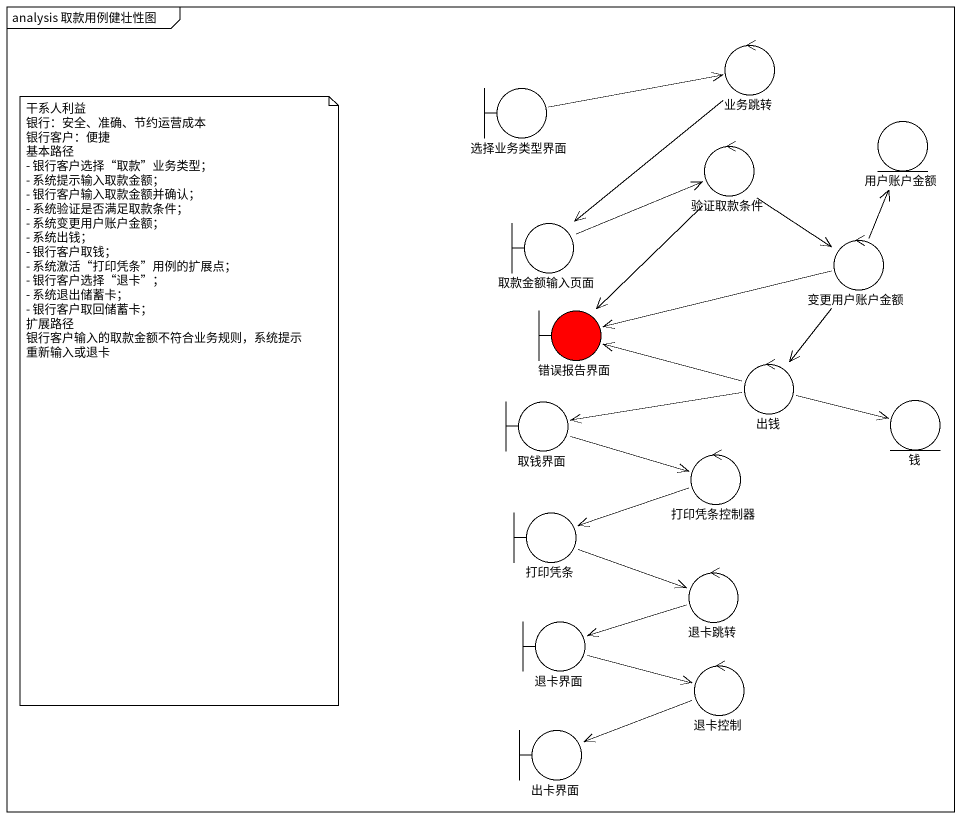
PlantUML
@startuml
mainframe analysis 取款用例健壮性图
control 业务跳转
boundary 选择业务类型界面
control 验证取款条件
entity 用户账户金额
boundary 取款金额输入页面
control 变更用户账户金额
boundary 错误报告界面 #FF0000
control 出钱
boundary 取钱界面
entity 钱
control 打印凭条控制器
boundary 打印凭条
control 退卡跳转
boundary 退卡界面
control 退卡控制
boundary 出卡界面
业务跳转 --> 取款金额输入页面
选择业务类型界面 -right-> 业务跳转
验证取款条件 --> 变更用户账户金额
验证取款条件 --> 错误报告界面
取款金额输入页面 -right-> 验证取款条件
变更用户账户金额 -up-> 用户账户金额
变更用户账户金额 -left-> 错误报告界面
变更用户账户金额 --> 出钱
出钱 -left-> 错误报告界面
出钱 -left-> 取钱界面
出钱 -right-> 钱
取钱界面 -right-> 打印凭条控制器
打印凭条控制器 -left-> 打印凭条
打印凭条 -right-> 退卡跳转
退卡跳转 -left-> 退卡界面
退卡界面 -right-> 退卡控制
退卡控制 -left-> 出卡界面
note as N1
  干系人利益
  银行：安全、准确、节约运营成本
  银行客户：便捷
  基本路径
  - 银行客户选择“取款”业务类型；
  - 系统提示输入取款金额；
  - 银行客户输入取款金额并确认；
  - 系统验证是否满足取款条件；
  - 系统变更用户账户金额；
  - 系统出钱；
  - 银行客户取钱；
  - 系统激活“打印凭条”用例的扩展点；
  - 银行客户选择“退卡”；
  - 系统退出储蓄卡；
  - 银行客户取回储蓄卡；
  扩展路径
  银行客户输入的取款金额不符合业务规则，系统提示重新输入或退卡
end note
@enduml
